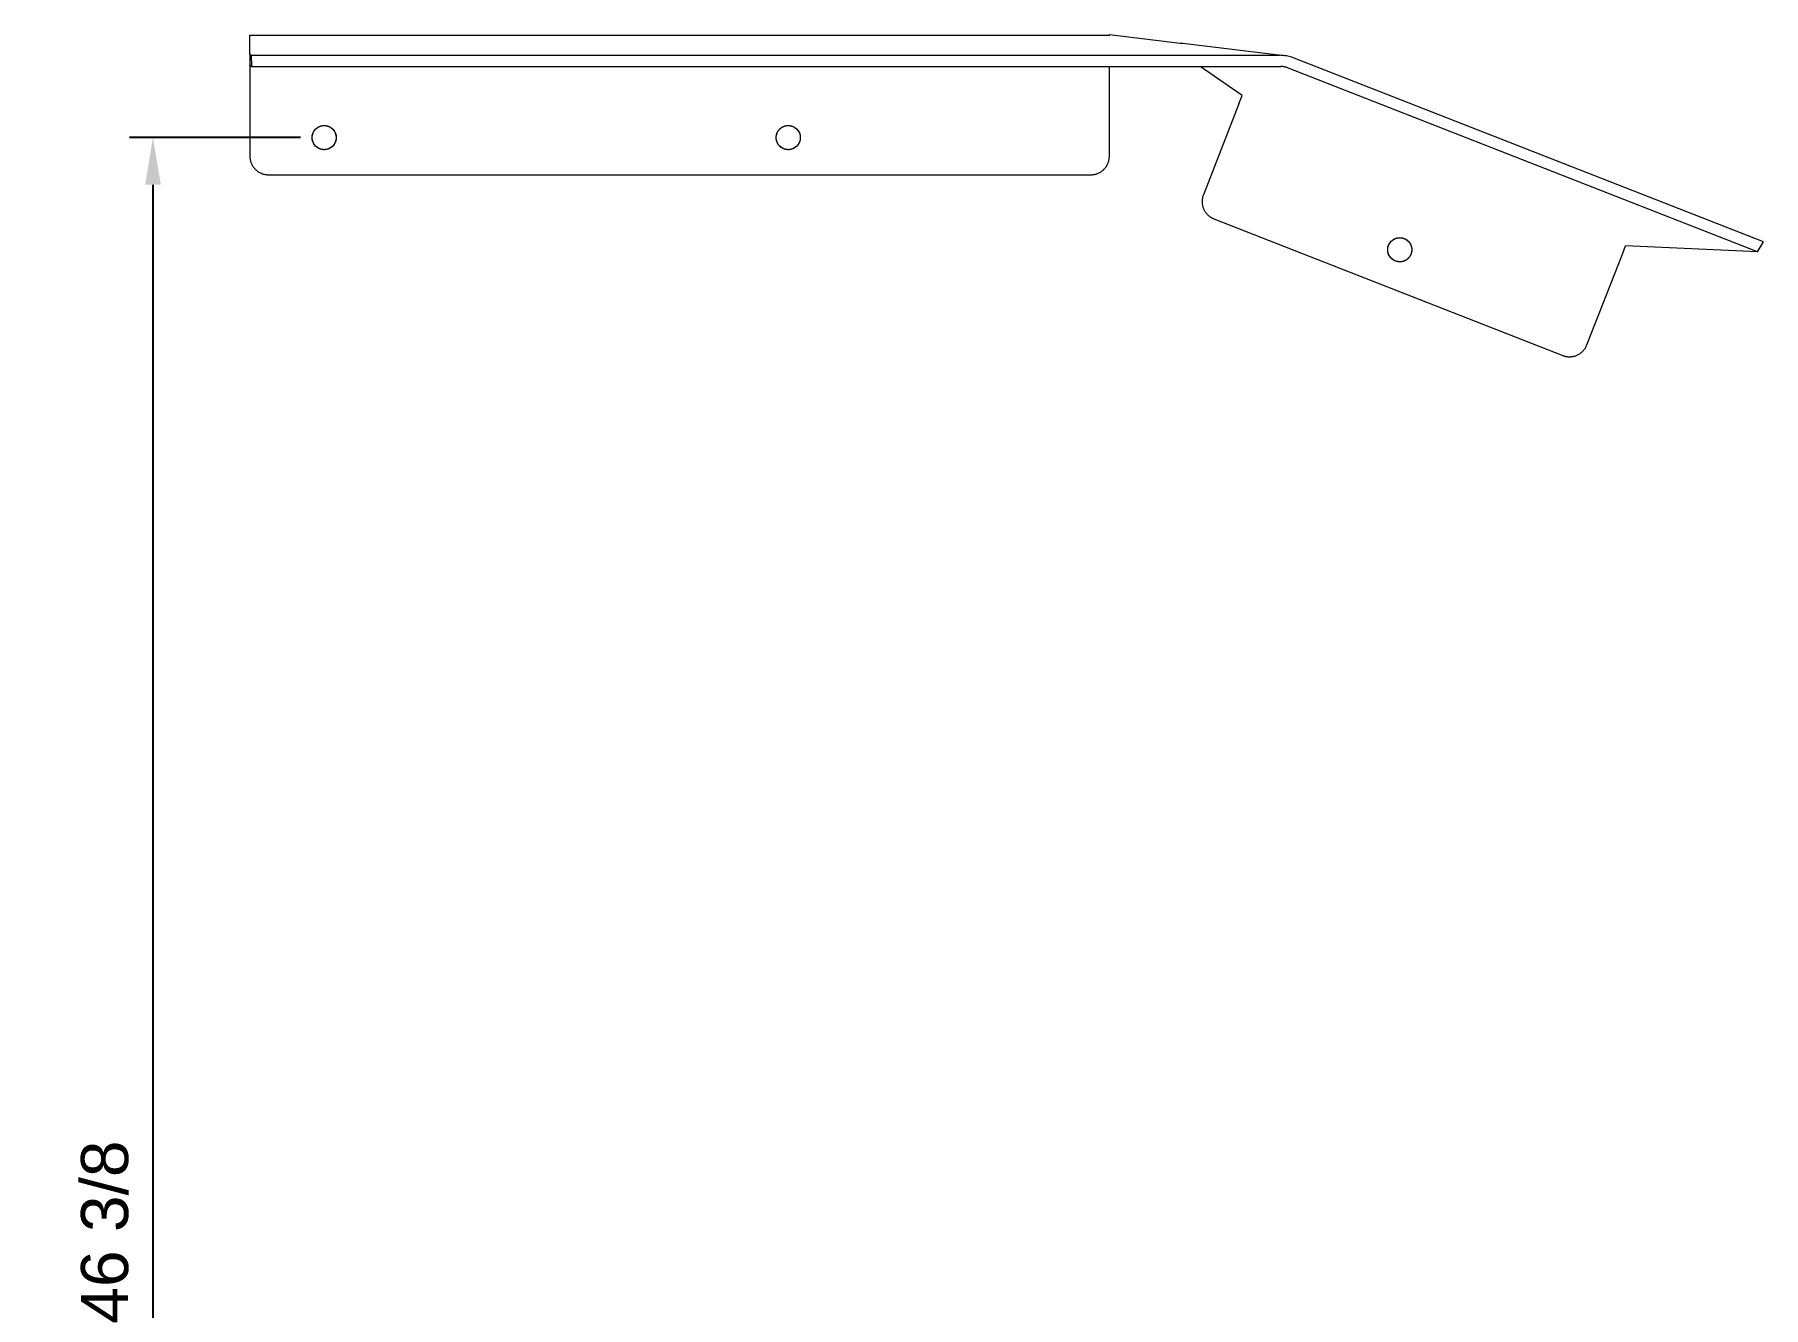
# Model space of a CAD drawing. Header units: inches. Extents: x 3 to 193, y 3 to 134.
# Drawn here: x 62.45 to 99.11, y 37.79 to 64.77 of the extents above; entities that cross this region are included whole.
import ezdxf

# ---------------------------------------------------------------- set-up
doc = ezdxf.new("R2010")
doc.units = ezdxf.units.IN
doc.header["$PDSIZE"] = -1
doc.layers.add('ZANO_R', color=7, linetype='Continuous', lineweight=0)
doc.layers.add('ZANO_W', color=1, linetype='Continuous', lineweight=0)
doc.styles.get("Standard").update_dxf_attribs({"font": 'ARIALUNI.TTF'})
doc.dimstyles.new('amerykanie', dxfattribs={"dimtxt": 50, "dimasz": 50, "dimexe": 0.5, "dimexo": 0.5, "dimgap": 1, "dimtad": 1, "dimdec": 0, "dimzin": 0, "dimlunit": 5, "dimtxsty": 'Standard', "dimcen": 0.09, "dimclrd": 1, "dimclre": 1, "dimclrt": 1, "dimazin": 0, "dimtfac": 1, "dimtdec": 0, "dimtmove": 0, "dimatfit": 3, "dimfxl": 1, "dimtzin": 0, "dimarcsym": 1})

# ---------------------------------------------------------------- blocks, each defined once
blk = doc.blocks.new('*D370')
at = {"layer": 'Defpoints', "color": 0}
for p in [(68.595, 62.587), (64.965, 16.182), (68.595, 16.182)]:
    blk.add_point(p, dxfattribs=at)
at = {"layer": 'ZANO_W', "color": 1, "lineweight": -2}
for p, q in [((68.095, 62.587), (64.465, 62.587)), ((64.965, 61.587), (64.965, 17.182)), ((68.095, 16.182), (64.465, 16.182))]:
    blk.add_line(p, q, dxfattribs=at)
at = {"layer": 'ZANO_W', "color": 1}
for points in [[(65.132, 61.587), (64.799, 61.587), (64.965, 62.587)], [(64.799, 17.182), (65.132, 17.182), (64.965, 16.182)]]:
    blk.add_solid(points, dxfattribs=at)
at = {"layer": 'ZANO_W', "color": 1, "insert": (63.946, 39.385), "char_height": 1, "attachment_point": 5, "rotation": 90}
blk.add_mtext('46 3/8', dxfattribs=at)

msp = doc.modelspace()

# ---------------------------------------------------------------- linework, layer by layer
at = {"layer": 'ZANO_R'}
for p, q in [((67.02038, 64.7588), (85.24356, 64.7588)), ((67.02038, 64.75558), (67.02038, 64.7588)), ((67.02038, 64.36495), (67.02038, 64.75558)), ((85.24356, 64.77155), (86.7453, 64.58853)), ((85.24356, 64.75558), (85.24356, 64.77155)), ((86.7453, 64.58853), (86.75276, 64.58932)), ((86.75276, 64.58932), (86.76024, 64.58985)), ((86.76024, 64.58985), (86.76774, 64.59011)), ((86.76774, 64.59011), (86.77524, 64.59012)), ((86.77524, 64.59012), (86.78273, 64.58987)), ((86.78273, 64.58987), (86.79022, 64.58935)), ((86.79022, 64.58935), (86.79768, 64.58858)), ((86.79768, 64.58858), (88.94965, 64.32632)), ((67.02038, 64.36495), (67.02038, 64.13055)), ((67.02068, 64.36345), (67.02038, 64.36495)), ((67.02104, 64.36196), (67.02068, 64.36345)), ((67.02144, 64.36048), (67.02104, 64.36196)), ((67.0219, 64.35902), (67.02144, 64.36048)), ((67.02241, 64.35757), (67.0219, 64.35902)), ((67.02297, 64.35614), (67.02241, 64.35757)), ((67.02358, 64.35474), (67.02297, 64.35614)), ((67.02423, 64.35335), (67.02358, 64.35474)), ((67.02493, 64.35199), (67.02423, 64.35335)), ((67.02568, 64.35065), (67.02493, 64.35199)), ((67.02648, 64.34934), (67.02568, 64.35065)), ((67.02732, 64.34806), (67.02648, 64.34934)), ((67.0282, 64.34681), (67.02732, 64.34806)), ((67.02913, 64.34559), (67.0282, 64.34681)), ((67.0301, 64.3444), (67.02913, 64.34559)), ((67.03111, 64.34325), (67.0301, 64.3444)), ((67.03215, 64.34213), (67.03111, 64.34325)), ((67.03324, 64.34105), (67.03215, 64.34213)), ((67.03436, 64.34), (67.03324, 64.34105)), ((67.03552, 64.339), (67.03436, 64.34)), ((67.03671, 64.33804), (67.03552, 64.339)), ((67.03794, 64.33712), (67.03671, 64.33804)), ((67.03919, 64.33624), (67.03794, 64.33712)), ((67.04048, 64.3354), (67.03919, 64.33624)), ((67.04179, 64.33461), (67.04048, 64.3354)), ((67.04313, 64.33387), (67.04179, 64.33461)), ((67.0445, 64.33317), (67.04313, 64.33387)), ((67.04588, 64.33252), (67.0445, 64.33317)), ((67.04729, 64.33192), (67.04588, 64.33252)), ((67.04729, 64.33192), (67.05344, 64.09399)), ((67.04729, 64.33192), (88.85093, 64.33192)), ((88.88006, 64.33145), (88.85093, 64.33192)), ((88.90916, 64.32999), (88.88006, 64.33145)), ((88.93819, 64.32756), (88.90916, 64.32999)), ((88.96713, 64.32416), (88.93819, 64.32756)), ((88.99593, 64.31978), (88.96713, 64.32416)), ((89.02457, 64.31444), (88.99593, 64.31978)), ((89.05302, 64.30814), (89.02457, 64.31444)), ((89.08124, 64.30088), (89.05302, 64.30814)), ((89.10919, 64.29268), (89.08124, 64.30088)), ((89.13686, 64.28354), (89.10919, 64.29268)), ((89.1642, 64.27348), (89.13686, 64.28354)), ((99.11111, 60.37747), (89.1642, 64.27348)), ((67.02078, 64.12888), (67.02038, 64.13055)), ((67.02038, 64.1294), (67.02038, 62.19385)), ((67.02124, 64.12722), (67.02078, 64.12888)), ((67.02176, 64.12559), (67.02124, 64.12722)), ((67.02233, 64.12397), (67.02176, 64.12559)), ((67.02296, 64.12237), (67.02233, 64.12397)), ((67.02365, 64.12079), (67.02296, 64.12237)), ((67.02438, 64.11924), (67.02365, 64.12079)), ((67.02518, 64.11772), (67.02438, 64.11924)), ((67.02602, 64.11622), (67.02518, 64.11772)), ((67.02691, 64.11475), (67.02602, 64.11622)), ((67.02785, 64.11332), (67.02691, 64.11475)), ((67.02884, 64.11191), (67.02785, 64.11332)), ((67.02988, 64.11055), (67.02884, 64.11191)), ((67.03097, 64.10921), (67.02988, 64.11055)), ((67.0321, 64.10792), (67.03097, 64.10921)), ((67.03327, 64.10667), (67.0321, 64.10792)), ((67.03449, 64.10545), (67.03327, 64.10667)), ((67.03575, 64.10428), (67.03449, 64.10545)), ((67.03704, 64.10316), (67.03575, 64.10428)), ((67.03838, 64.10207), (67.03704, 64.10316)), ((67.03975, 64.10104), (67.03838, 64.10207)), ((67.04115, 64.10005), (67.03975, 64.10104)), ((67.04259, 64.09911), (67.04115, 64.10005)), ((67.04406, 64.09822), (67.04259, 64.09911)), ((67.04556, 64.09738), (67.04406, 64.09822)), ((67.04709, 64.0966), (67.04556, 64.09738)), ((67.04864, 64.09586), (67.04709, 64.0966)), ((67.05022, 64.09518), (67.04864, 64.09586)), ((67.05182, 64.09456), (67.05022, 64.09518)), ((67.05344, 64.09399), (67.05182, 64.09456)), ((67.05344, 64.09399), (88.87993, 64.09399)), ((85.24356, 62.19385), (85.24356, 64.09399)), ((88.06054, 63.47875), (87.16701, 64.09399)), ((88.89317, 64.09377), (88.87993, 64.09399)), ((88.9064, 64.09311), (88.89317, 64.09377)), ((88.91959, 64.09201), (88.9064, 64.09311)), ((88.93274, 64.09046), (88.91959, 64.09201)), ((88.94584, 64.08847), (88.93274, 64.09046)), ((88.95886, 64.08604), (88.94584, 64.08847)), ((88.97179, 64.08318), (88.95886, 64.08604)), ((88.98461, 64.07988), (88.97179, 64.08318)), ((88.99732, 64.07615), (88.98461, 64.07988)), ((89.00989, 64.072), (88.99732, 64.07615)), ((89.02232, 64.06742), (89.00989, 64.072)), ((98.98206, 60.16639), (89.02232, 64.06742)), ((87.99096, 63.30111), (88.06054, 63.47875)), ((87.99096, 63.30111), (87.23681, 61.37567)), ((68.35556, 62.67817), (68.35883, 62.68637)), ((68.35883, 62.68637), (68.36239, 62.69446)), ((68.36239, 62.69446), (68.36622, 62.70241)), ((68.36622, 62.70241), (68.37032, 62.71023)), ((68.37032, 62.71023), (68.37469, 62.71791)), ((68.37469, 62.71791), (68.37933, 62.72543)), ((68.37933, 62.72543), (68.38422, 62.73278)), ((68.38422, 62.73278), (68.38936, 62.73996)), ((68.38936, 62.73996), (68.39475, 62.74696)), ((68.39475, 62.74696), (68.40037, 62.75377)), ((68.40037, 62.75377), (68.40623, 62.76038)), ((68.40623, 62.76038), (68.41231, 62.76678)), ((68.41231, 62.76678), (68.41861, 62.77298)), ((68.41861, 62.77298), (68.42512, 62.77894)), ((68.42512, 62.77894), (68.43183, 62.78469)), ((68.43183, 62.78469), (68.43873, 62.79019)), ((68.43873, 62.79019), (68.44582, 62.79546)), ((68.44582, 62.79546), (68.45309, 62.80048)), ((68.45309, 62.80048), (68.46053, 62.80524)), ((68.46053, 62.80524), (68.46813, 62.80974)), ((68.46813, 62.80974), (68.47588, 62.81398)), ((68.47588, 62.81398), (68.48377, 62.81795)), ((68.48377, 62.81795), (68.49179, 62.82164)), ((68.49179, 62.82164), (68.49993, 62.82506)), ((68.49993, 62.82506), (68.50819, 62.82819)), ((68.50819, 62.82819), (68.51655, 62.83104)), ((68.51655, 62.83104), (68.52501, 62.83359)), ((68.52501, 62.83359), (68.53354, 62.83585)), ((68.53354, 62.83585), (68.54215, 62.83782)), ((68.54215, 62.83782), (68.55083, 62.83948)), ((68.55083, 62.83948), (68.55955, 62.84085)), ((68.55955, 62.84085), (68.56832, 62.84191)), ((68.56832, 62.84191), (68.57712, 62.84268)), ((68.57712, 62.84268), (68.58594, 62.84313)), ((68.58594, 62.84313), (68.59477, 62.84329)), ((68.59477, 62.84329), (68.6036, 62.84313)), ((68.6036, 62.84313), (68.61242, 62.84268)), ((68.61242, 62.84268), (68.62122, 62.84191)), ((68.62122, 62.84191), (68.62999, 62.84085)), ((68.62999, 62.84085), (68.63871, 62.83948)), ((68.63871, 62.83948), (68.64739, 62.83782)), ((68.64739, 62.83782), (68.656, 62.83585)), ((68.656, 62.83585), (68.66453, 62.83359)), ((68.66453, 62.83359), (68.67299, 62.83104)), ((68.67299, 62.83104), (68.68135, 62.82819)), ((68.68135, 62.82819), (68.68961, 62.82506)), ((68.68961, 62.82506), (68.69775, 62.82164)), ((68.69775, 62.82164), (68.70577, 62.81795)), ((68.70577, 62.81795), (68.71366, 62.81398)), ((68.71366, 62.81398), (68.72141, 62.80974)), ((68.72141, 62.80974), (68.72901, 62.80524)), ((68.72901, 62.80524), (68.73645, 62.80048)), ((68.73645, 62.80048), (68.74372, 62.79546)), ((68.74372, 62.79546), (68.75081, 62.79019)), ((68.75081, 62.79019), (68.75771, 62.78469)), ((68.75771, 62.78469), (68.76442, 62.77894)), ((68.76442, 62.77894), (68.77093, 62.77298)), ((68.77093, 62.77298), (68.77723, 62.76678)), ((68.77723, 62.76678), (68.78331, 62.76038)), ((68.78331, 62.76038), (68.78917, 62.75377)), ((68.78917, 62.75377), (68.79479, 62.74696)), ((68.79479, 62.74696), (68.80018, 62.73996)), ((68.80018, 62.73996), (68.80532, 62.73278)), ((68.80532, 62.73278), (68.81021, 62.72543)), ((68.81021, 62.72543), (68.81485, 62.71791)), ((68.81485, 62.71791), (68.81922, 62.71023)), ((68.81922, 62.71023), (68.82332, 62.70241)), ((68.82332, 62.70241), (68.82716, 62.69446)), ((68.82716, 62.69446), (68.83071, 62.68637)), ((68.83071, 62.68637), (68.83398, 62.67817)), ((78.19552, 62.67817), (78.1988, 62.68637)), ((78.1988, 62.68637), (78.20235, 62.69446)), ((78.20235, 62.69446), (78.20619, 62.70241)), ((78.20619, 62.70241), (78.21029, 62.71023)), ((78.21029, 62.71023), (78.21466, 62.71791)), ((78.21466, 62.71791), (78.2193, 62.72543)), ((78.2193, 62.72543), (78.22419, 62.73278)), ((78.22419, 62.73278), (78.22933, 62.73996)), ((78.22933, 62.73996), (78.23471, 62.74696)), ((78.23471, 62.74696), (78.24034, 62.75377)), ((78.24034, 62.75377), (78.2462, 62.76038)), ((78.2462, 62.76038), (78.25228, 62.76678)), ((78.25228, 62.76678), (78.25858, 62.77298)), ((78.25858, 62.77298), (78.26509, 62.77894)), ((78.26509, 62.77894), (78.2718, 62.78469)), ((78.2718, 62.78469), (78.2787, 62.79019)), ((78.2787, 62.79019), (78.28579, 62.79546)), ((78.28579, 62.79546), (78.29306, 62.80048)), ((78.29306, 62.80048), (78.3005, 62.80524)), ((78.3005, 62.80524), (78.3081, 62.80974)), ((78.3081, 62.80974), (78.31584, 62.81398)), ((78.31584, 62.81398), (78.32373, 62.81795)), ((78.32373, 62.81795), (78.33176, 62.82164)), ((78.33176, 62.82164), (78.3399, 62.82506)), ((78.3399, 62.82506), (78.34816, 62.82819)), ((78.34816, 62.82819), (78.35652, 62.83104)), ((78.35652, 62.83104), (78.36497, 62.83359)), ((78.36497, 62.83359), (78.37351, 62.83585)), ((78.37351, 62.83585), (78.38212, 62.83782)), ((78.38212, 62.83782), (78.3908, 62.83948)), ((78.3908, 62.83948), (78.39952, 62.84085)), ((78.39952, 62.84085), (78.40829, 62.84191)), ((78.40829, 62.84191), (78.41709, 62.84268)), ((78.41709, 62.84268), (78.42591, 62.84313)), ((78.42591, 62.84313), (78.43474, 62.84329)), ((78.43474, 62.84329), (78.44357, 62.84313)), ((78.44357, 62.84313), (78.45239, 62.84268)), ((78.45239, 62.84268), (78.46119, 62.84191)), ((78.46119, 62.84191), (78.46995, 62.84085)), ((78.46995, 62.84085), (78.47868, 62.83948)), ((78.47868, 62.83948), (78.48735, 62.83782)), ((78.48735, 62.83782), (78.49596, 62.83585)), ((78.49596, 62.83585), (78.5045, 62.83359)), ((78.5045, 62.83359), (78.51296, 62.83104)), ((78.51296, 62.83104), (78.52132, 62.82819)), ((78.52132, 62.82819), (78.52958, 62.82506)), ((78.52958, 62.82506), (78.53772, 62.82164)), ((78.53772, 62.82164), (78.54574, 62.81795)), ((78.54574, 62.81795), (78.55363, 62.81398)), ((78.55363, 62.81398), (78.56138, 62.80974)), ((78.56138, 62.80974), (78.56898, 62.80524)), ((78.56898, 62.80524), (78.57642, 62.80048)), ((78.57642, 62.80048), (78.58368, 62.79546)), ((78.58368, 62.79546), (78.59077, 62.79019)), ((78.59077, 62.79019), (78.59768, 62.78469)), ((78.59768, 62.78469), (78.60439, 62.77894)), ((78.60439, 62.77894), (78.6109, 62.77298)), ((78.6109, 62.77298), (78.6172, 62.76678)), ((78.6172, 62.76678), (78.62328, 62.76038)), ((78.62328, 62.76038), (78.62914, 62.75377)), ((78.62914, 62.75377), (78.63476, 62.74696)), ((78.63476, 62.74696), (78.64015, 62.73996)), ((78.64015, 62.73996), (78.64529, 62.73278)), ((78.64529, 62.73278), (78.65018, 62.72543)), ((78.65018, 62.72543), (78.65481, 62.71791)), ((78.65481, 62.71791), (78.65919, 62.71023)), ((78.65919, 62.71023), (78.66329, 62.70241)), ((78.66329, 62.70241), (78.66712, 62.69446)), ((78.66712, 62.69446), (78.67068, 62.68637)), ((78.67068, 62.68637), (78.67395, 62.67817)), ((68.33897, 62.59186), (68.33927, 62.60069)), ((68.33897, 62.58303), (68.33897, 62.59186)), ((68.33927, 62.5742), (68.33897, 62.58303)), ((68.33927, 62.60069), (68.33988, 62.6095)), ((68.33988, 62.56539), (68.33927, 62.5742)), ((68.33988, 62.6095), (68.3408, 62.61828)), ((68.3408, 62.55661), (68.33988, 62.56539)), ((68.3408, 62.61828), (68.34201, 62.62703)), ((68.34201, 62.54786), (68.3408, 62.55661)), ((68.34201, 62.62703), (68.34353, 62.63573)), ((68.34353, 62.53916), (68.34201, 62.54786)), ((68.34353, 62.63573), (68.34535, 62.64438)), ((68.34535, 62.53052), (68.34353, 62.53916)), ((68.34535, 62.64438), (68.34746, 62.65295)), ((68.34746, 62.52194), (68.34535, 62.53052)), ((68.34746, 62.65295), (68.34987, 62.66145)), ((68.34987, 62.51344), (68.34746, 62.52194)), ((68.34987, 62.66145), (68.35257, 62.66986)), ((68.35257, 62.50504), (68.34987, 62.51344)), ((68.35257, 62.66986), (68.35556, 62.67817)), ((68.35556, 62.49672), (68.35257, 62.50504)), ((68.35883, 62.48852), (68.35556, 62.49672)), ((68.36239, 62.48044), (68.35883, 62.48852)), ((68.36622, 62.47248), (68.36239, 62.48044)), ((68.37032, 62.46466), (68.36622, 62.47248)), ((68.37469, 62.45699), (68.37032, 62.46466)), ((68.37933, 62.44947), (68.37469, 62.45699)), ((68.38422, 62.44211), (68.37933, 62.44947)), ((68.38936, 62.43493), (68.38422, 62.44211)), ((68.39475, 62.42793), (68.38936, 62.43493)), ((68.40037, 62.42112), (68.39475, 62.42793)), ((68.40623, 62.41451), (68.40037, 62.42112)), ((68.41231, 62.40811), (68.40623, 62.41451)), ((68.41861, 62.40192), (68.41231, 62.40811)), ((68.42512, 62.39595), (68.41861, 62.40192)), ((68.43183, 62.39021), (68.42512, 62.39595)), ((68.43873, 62.3847), (68.43183, 62.39021)), ((68.44582, 62.37943), (68.43873, 62.3847)), ((68.45309, 62.37442), (68.44582, 62.37943)), ((68.46053, 62.36965), (68.45309, 62.37442)), ((68.46813, 62.36515), (68.46053, 62.36965)), ((68.47588, 62.36091), (68.46813, 62.36515)), ((68.48377, 62.35694), (68.47588, 62.36091)), ((68.49179, 62.35325), (68.48377, 62.35694)), ((68.49993, 62.34983), (68.49179, 62.35325)), ((68.50819, 62.3467), (68.49993, 62.34983)), ((68.51655, 62.34386), (68.50819, 62.3467)), ((68.52501, 62.3413), (68.51655, 62.34386)), ((68.53354, 62.33904), (68.52501, 62.3413)), ((68.54215, 62.33708), (68.53354, 62.33904)), ((68.55083, 62.33541), (68.54215, 62.33708)), ((68.55955, 62.33404), (68.55083, 62.33541)), ((68.56832, 62.33298), (68.55955, 62.33404)), ((68.57712, 62.33222), (68.56832, 62.33298)), ((68.58594, 62.33176), (68.57712, 62.33222)), ((68.59477, 62.33161), (68.58594, 62.33176)), ((68.6036, 62.33176), (68.59477, 62.33161)), ((68.61242, 62.33222), (68.6036, 62.33176)), ((68.62122, 62.33298), (68.61242, 62.33222)), ((68.62999, 62.33404), (68.62122, 62.33298)), ((68.63871, 62.33541), (68.62999, 62.33404)), ((68.64739, 62.33708), (68.63871, 62.33541)), ((68.656, 62.33904), (68.64739, 62.33708)), ((68.66453, 62.3413), (68.656, 62.33904)), ((68.67299, 62.34386), (68.66453, 62.3413)), ((68.68135, 62.3467), (68.67299, 62.34386)), ((68.68961, 62.34983), (68.68135, 62.3467)), ((68.69775, 62.35325), (68.68961, 62.34983)), ((68.70577, 62.35694), (68.69775, 62.35325)), ((68.71366, 62.36091), (68.70577, 62.35694)), ((68.72141, 62.36515), (68.71366, 62.36091)), ((68.72901, 62.36965), (68.72141, 62.36515)), ((68.73645, 62.37442), (68.72901, 62.36965)), ((68.74372, 62.37943), (68.73645, 62.37442)), ((68.75081, 62.3847), (68.74372, 62.37943)), ((68.75771, 62.39021), (68.75081, 62.3847)), ((68.76442, 62.39595), (68.75771, 62.39021)), ((68.77093, 62.40192), (68.76442, 62.39595)), ((68.77723, 62.40811), (68.77093, 62.40192)), ((68.78331, 62.41451), (68.77723, 62.40811)), ((68.78917, 62.42112), (68.78331, 62.41451)), ((68.79479, 62.42793), (68.78917, 62.42112)), ((68.80018, 62.43493), (68.79479, 62.42793)), ((68.80532, 62.44211), (68.80018, 62.43493)), ((68.81021, 62.44947), (68.80532, 62.44211)), ((68.81485, 62.45699), (68.81021, 62.44947)), ((68.81922, 62.46466), (68.81485, 62.45699)), ((68.82332, 62.47248), (68.81922, 62.46466)), ((68.82716, 62.48044), (68.82332, 62.47248)), ((68.83071, 62.48852), (68.82716, 62.48044)), ((68.83398, 62.49672), (68.83071, 62.48852)), ((68.83398, 62.67817), (68.83697, 62.66986)), ((68.83697, 62.50504), (68.83398, 62.49672)), ((68.83697, 62.66986), (68.83967, 62.66145)), ((68.83967, 62.51344), (68.83697, 62.50504)), ((68.83967, 62.66145), (68.84208, 62.65295)), ((68.84208, 62.52194), (68.83967, 62.51344)), ((68.84208, 62.65295), (68.84419, 62.64438)), ((68.84419, 62.53052), (68.84208, 62.52194)), ((68.84419, 62.64438), (68.84601, 62.63573)), ((68.84601, 62.53916), (68.84419, 62.53052)), ((68.84601, 62.63573), (68.84753, 62.62703)), ((68.84753, 62.54786), (68.84601, 62.53916)), ((68.84753, 62.62703), (68.84874, 62.61828)), ((68.84874, 62.55661), (68.84753, 62.54786)), ((68.84874, 62.61828), (68.84966, 62.6095)), ((68.84966, 62.56539), (68.84874, 62.55661)), ((68.84966, 62.6095), (68.85027, 62.60069)), ((68.85027, 62.5742), (68.84966, 62.56539)), ((68.85027, 62.60069), (68.85057, 62.59186)), ((68.85057, 62.58303), (68.85027, 62.5742)), ((68.85057, 62.59186), (68.85057, 62.58303)), ((78.17894, 62.59186), (78.17924, 62.60069)), ((78.17894, 62.58303), (78.17894, 62.59186)), ((78.17924, 62.5742), (78.17894, 62.58303)), ((78.17924, 62.60069), (78.17985, 62.6095)), ((78.17985, 62.56539), (78.17924, 62.5742)), ((78.17985, 62.6095), (78.18076, 62.61828)), ((78.18076, 62.55661), (78.17985, 62.56539)), ((78.18076, 62.61828), (78.18198, 62.62703)), ((78.18198, 62.54786), (78.18076, 62.55661)), ((78.18198, 62.62703), (78.1835, 62.63573)), ((78.1835, 62.53916), (78.18198, 62.54786)), ((78.1835, 62.63573), (78.18531, 62.64438)), ((78.18531, 62.53052), (78.1835, 62.53916)), ((78.18531, 62.64438), (78.18743, 62.65295)), ((78.18743, 62.52194), (78.18531, 62.53052)), ((78.18743, 62.65295), (78.18983, 62.66145)), ((78.18983, 62.51344), (78.18743, 62.52194)), ((78.18983, 62.66145), (78.19254, 62.66986)), ((78.19254, 62.50504), (78.18983, 62.51344)), ((78.19254, 62.66986), (78.19552, 62.67817)), ((78.19552, 62.49672), (78.19254, 62.50504)), ((78.1988, 62.48852), (78.19552, 62.49672)), ((78.20235, 62.48044), (78.1988, 62.48852)), ((78.20619, 62.47248), (78.20235, 62.48044)), ((78.21029, 62.46466), (78.20619, 62.47248)), ((78.21466, 62.45699), (78.21029, 62.46466)), ((78.2193, 62.44947), (78.21466, 62.45699)), ((78.22419, 62.44211), (78.2193, 62.44947)), ((78.22933, 62.43493), (78.22419, 62.44211)), ((78.23471, 62.42793), (78.22933, 62.43493)), ((78.24034, 62.42112), (78.23471, 62.42793)), ((78.2462, 62.41451), (78.24034, 62.42112)), ((78.25228, 62.40811), (78.2462, 62.41451)), ((78.25858, 62.40192), (78.25228, 62.40811)), ((78.26509, 62.39595), (78.25858, 62.40192)), ((78.2718, 62.39021), (78.26509, 62.39595)), ((78.2787, 62.3847), (78.2718, 62.39021)), ((78.28579, 62.37943), (78.2787, 62.3847)), ((78.29306, 62.37442), (78.28579, 62.37943)), ((78.3005, 62.36965), (78.29306, 62.37442)), ((78.3081, 62.36515), (78.3005, 62.36965)), ((78.31584, 62.36091), (78.3081, 62.36515)), ((78.32373, 62.35694), (78.31584, 62.36091)), ((78.33176, 62.35325), (78.32373, 62.35694)), ((78.3399, 62.34983), (78.33176, 62.35325)), ((78.34816, 62.3467), (78.3399, 62.34983)), ((78.35652, 62.34386), (78.34816, 62.3467)), ((78.36497, 62.3413), (78.35652, 62.34386)), ((78.37351, 62.33904), (78.36497, 62.3413)), ((78.38212, 62.33708), (78.37351, 62.33904)), ((78.3908, 62.33541), (78.38212, 62.33708)), ((78.39952, 62.33404), (78.3908, 62.33541)), ((78.40829, 62.33298), (78.39952, 62.33404)), ((78.41709, 62.33222), (78.40829, 62.33298)), ((78.42591, 62.33176), (78.41709, 62.33222)), ((78.43474, 62.33161), (78.42591, 62.33176)), ((78.44357, 62.33176), (78.43474, 62.33161)), ((78.45239, 62.33222), (78.44357, 62.33176)), ((78.46119, 62.33298), (78.45239, 62.33222)), ((78.46995, 62.33404), (78.46119, 62.33298)), ((78.47868, 62.33541), (78.46995, 62.33404)), ((78.48735, 62.33708), (78.47868, 62.33541)), ((78.49596, 62.33904), (78.48735, 62.33708)), ((78.5045, 62.3413), (78.49596, 62.33904)), ((78.51296, 62.34386), (78.5045, 62.3413)), ((78.52132, 62.3467), (78.51296, 62.34386)), ((78.52958, 62.34983), (78.52132, 62.3467)), ((78.53772, 62.35325), (78.52958, 62.34983)), ((78.54574, 62.35694), (78.53772, 62.35325)), ((78.55363, 62.36091), (78.54574, 62.35694)), ((78.56138, 62.36515), (78.55363, 62.36091)), ((78.56898, 62.36965), (78.56138, 62.36515)), ((78.57642, 62.37442), (78.56898, 62.36965)), ((78.58368, 62.37943), (78.57642, 62.37442)), ((78.59077, 62.3847), (78.58368, 62.37943)), ((78.59768, 62.39021), (78.59077, 62.3847)), ((78.60439, 62.39595), (78.59768, 62.39021)), ((78.6109, 62.40192), (78.60439, 62.39595)), ((78.6172, 62.40811), (78.6109, 62.40192)), ((78.62328, 62.41451), (78.6172, 62.40811)), ((78.62914, 62.42112), (78.62328, 62.41451)), ((78.63476, 62.42793), (78.62914, 62.42112)), ((78.64015, 62.43493), (78.63476, 62.42793)), ((78.64529, 62.44211), (78.64015, 62.43493)), ((78.65018, 62.44947), (78.64529, 62.44211)), ((78.65481, 62.45699), (78.65018, 62.44947)), ((78.65919, 62.46466), (78.65481, 62.45699)), ((78.66329, 62.47248), (78.65919, 62.46466)), ((78.66712, 62.48044), (78.66329, 62.47248)), ((78.67068, 62.48852), (78.66712, 62.48044)), ((78.67395, 62.49672), (78.67068, 62.48852)), ((78.67395, 62.67817), (78.67694, 62.66986)), ((78.67694, 62.50504), (78.67395, 62.49672)), ((78.67694, 62.66986), (78.67964, 62.66145)), ((78.67964, 62.51344), (78.67694, 62.50504)), ((78.67964, 62.66145), (78.68205, 62.65295)), ((78.68205, 62.52194), (78.67964, 62.51344)), ((78.68205, 62.65295), (78.68416, 62.64438)), ((78.68416, 62.53052), (78.68205, 62.52194)), ((78.68416, 62.64438), (78.68598, 62.63573)), ((78.68598, 62.53916), (78.68416, 62.53052)), ((78.68598, 62.63573), (78.6875, 62.62703)), ((78.6875, 62.54786), (78.68598, 62.53916)), ((78.6875, 62.62703), (78.68871, 62.61828)), ((78.68871, 62.55661), (78.6875, 62.54786)), ((78.68871, 62.61828), (78.68962, 62.6095)), ((78.68962, 62.56539), (78.68871, 62.55661)), ((78.68962, 62.6095), (78.69023, 62.60069)), ((78.69023, 62.5742), (78.68962, 62.56539)), ((78.69023, 62.60069), (78.69054, 62.59186)), ((78.69054, 62.58303), (78.69023, 62.5742)), ((78.69054, 62.59186), (78.69054, 62.58303)), ((67.02038, 62.19385), (67.0206, 62.18041)), ((67.0206, 62.18041), (67.02129, 62.16699)), ((67.02129, 62.16699), (67.02244, 62.1536)), ((67.02244, 62.1536), (67.02404, 62.14025)), ((67.02404, 62.14025), (67.0261, 62.12697)), ((67.0261, 62.12697), (67.02861, 62.11377)), ((67.02861, 62.11377), (67.03157, 62.10066)), ((67.03157, 62.10066), (67.03497, 62.08766)), ((67.03497, 62.08766), (67.03882, 62.07478)), ((67.03882, 62.07478), (67.0431, 62.06204)), ((67.0431, 62.06204), (67.04782, 62.04945)), ((67.04782, 62.04945), (67.05296, 62.03704)), ((67.05296, 62.03704), (67.05853, 62.0248)), ((67.05853, 62.0248), (67.0645, 62.01277)), ((67.0645, 62.01277), (67.07089, 62.00094)), ((67.07089, 62.00094), (67.07768, 61.98934)), ((67.07768, 61.98934), (67.08485, 61.97798)), ((67.08485, 61.97798), (67.09242, 61.96687)), ((67.09242, 61.96687), (67.10035, 61.95602)), ((67.10035, 61.95602), (67.10866, 61.94545)), ((85.15528, 61.94545), (85.16358, 61.95602)), ((85.16358, 61.95602), (85.17152, 61.96687)), ((85.17152, 61.96687), (85.17908, 61.97798)), ((85.17908, 61.97798), (85.18626, 61.98934)), ((85.18626, 61.98934), (85.19304, 62.00094)), ((85.19304, 62.00094), (85.19943, 62.01277)), ((85.19943, 62.01277), (85.20541, 62.0248)), ((85.20541, 62.0248), (85.21097, 62.03704)), ((85.21097, 62.03704), (85.21611, 62.04945)), ((85.21611, 62.04945), (85.22083, 62.06204)), ((85.22083, 62.06204), (85.22511, 62.07478)), ((85.22511, 62.07478), (85.22896, 62.08766)), ((85.22896, 62.08766), (85.23237, 62.10066)), ((85.23237, 62.10066), (85.23532, 62.11377)), ((85.23532, 62.11377), (85.23783, 62.12697)), ((85.23783, 62.12697), (85.23989, 62.14025)), ((85.23989, 62.14025), (85.24149, 62.1536)), ((85.24149, 62.1536), (85.24264, 62.16699)), ((85.24264, 62.16699), (85.24333, 62.18041)), ((85.24333, 62.18041), (85.24356, 62.19385)), ((67.10866, 61.94545), (67.11731, 61.93517)), ((67.11731, 61.93517), (67.12632, 61.9252)), ((67.12632, 61.9252), (67.13566, 61.91553)), ((67.13566, 61.91553), (67.14532, 61.90619)), ((67.14532, 61.90619), (67.1553, 61.89719)), ((67.1553, 61.89719), (67.16558, 61.88853)), ((67.16558, 61.88853), (67.17615, 61.88023)), ((67.17615, 61.88023), (67.18699, 61.87229)), ((67.18699, 61.87229), (67.1981, 61.86473)), ((67.1981, 61.86473), (67.20947, 61.85755)), ((67.20947, 61.85755), (67.22107, 61.85076)), ((67.22107, 61.85076), (67.23289, 61.84438)), ((67.23289, 61.84438), (67.24493, 61.8384)), ((67.24493, 61.8384), (67.25716, 61.83283)), ((67.25716, 61.83283), (67.26958, 61.82769)), ((67.26958, 61.82769), (67.28217, 61.82298)), ((67.28217, 61.82298), (67.2949, 61.81869)), ((67.2949, 61.81869), (67.30778, 61.81484)), ((67.30778, 61.81484), (67.32078, 61.81144)), ((67.32078, 61.81144), (67.33389, 61.80848)), ((67.33389, 61.80848), (67.3471, 61.80597)), ((67.3471, 61.80597), (67.36038, 61.80392)), ((67.36038, 61.80392), (67.37372, 61.80231)), ((67.37372, 61.80231), (67.38711, 61.80117)), ((67.38711, 61.80117), (67.40054, 61.80048)), ((67.40054, 61.80048), (67.41397, 61.80025)), ((67.41397, 61.80025), (84.84996, 61.80025)), ((84.84996, 61.80025), (84.8634, 61.80048)), ((84.8634, 61.80048), (84.87682, 61.80117)), ((84.87682, 61.80117), (84.89021, 61.80231)), ((84.89021, 61.80231), (84.90355, 61.80392)), ((84.90355, 61.80392), (84.91683, 61.80597)), ((84.91683, 61.80597), (84.93004, 61.80848)), ((84.93004, 61.80848), (84.94315, 61.81144)), ((84.94315, 61.81144), (84.95615, 61.81484)), ((84.95615, 61.81484), (84.96903, 61.81869)), ((84.96903, 61.81869), (84.98177, 61.82298)), ((84.98177, 61.82298), (84.99435, 61.82769)), ((84.99435, 61.82769), (85.00677, 61.83283)), ((85.00677, 61.83283), (85.019, 61.8384)), ((85.019, 61.8384), (85.03104, 61.84438)), ((85.03104, 61.84438), (85.04286, 61.85076)), ((85.04286, 61.85076), (85.05447, 61.85755)), ((85.05447, 61.85755), (85.06583, 61.86473)), ((85.06583, 61.86473), (85.07694, 61.87229)), ((85.07694, 61.87229), (85.08778, 61.88023)), ((85.08778, 61.88023), (85.09835, 61.88853)), ((85.09835, 61.88853), (85.10863, 61.89719)), ((85.10863, 61.89719), (85.11861, 61.90619)), ((85.11861, 61.90619), (85.12827, 61.91553)), ((85.12827, 61.91553), (85.13761, 61.9252)), ((85.13761, 61.9252), (85.14662, 61.93517)), ((85.14662, 61.93517), (85.15528, 61.94545)), ((87.20989, 61.24466), (87.2097, 61.23122)), ((87.2097, 61.23122), (87.20996, 61.21778)), ((87.21055, 61.25808), (87.20989, 61.24466)), ((87.20996, 61.21778), (87.21068, 61.20436)), ((87.21167, 61.27147), (87.21055, 61.25808)), ((87.21324, 61.28482), (87.21167, 61.27147)), ((87.21527, 61.29811), (87.21324, 61.28482)), ((87.21774, 61.31132), (87.21527, 61.29811)), ((87.22067, 61.32443), (87.21774, 61.31132)), ((87.22405, 61.33744), (87.22067, 61.32443)), ((87.22786, 61.35033), (87.22405, 61.33744)), ((87.23212, 61.36308), (87.22786, 61.35033)), ((87.23681, 61.37567), (87.23212, 61.36308)), ((87.21068, 61.20436), (87.21185, 61.19097)), ((87.21185, 61.19097), (87.21349, 61.17763)), ((87.21349, 61.17763), (87.21557, 61.16436)), ((87.21557, 61.16436), (87.21811, 61.15116)), ((87.21811, 61.15116), (87.2211, 61.13805)), ((87.2211, 61.13805), (87.22454, 61.12506)), ((87.22454, 61.12506), (87.22841, 61.11219)), ((87.22841, 61.11219), (87.23273, 61.09946)), ((87.23273, 61.09946), (87.23747, 61.08689)), ((87.23747, 61.08689), (87.24264, 61.07448)), ((87.24264, 61.07448), (87.24824, 61.06226)), ((87.24824, 61.06226), (87.25424, 61.05024)), ((87.25424, 61.05024), (87.26066, 61.03843)), ((87.26066, 61.03843), (87.26747, 61.02684)), ((87.26747, 61.02684), (87.27467, 61.0155)), ((87.27467, 61.0155), (87.28226, 61.0044)), ((87.28226, 61.0044), (87.29022, 60.99358)), ((87.29022, 60.99358), (87.29855, 60.98303)), ((87.29855, 60.98303), (87.30723, 60.97277)), ((87.30723, 60.97277), (87.31626, 60.96281)), ((87.31626, 60.96281), (87.32562, 60.95317)), ((87.32562, 60.95317), (87.33531, 60.94385)), ((87.33531, 60.94385), (87.34531, 60.93487)), ((87.34531, 60.93487), (87.35561, 60.92624)), ((87.35561, 60.92624), (87.36619, 60.91796)), ((87.36619, 60.91796), (87.37706, 60.91005)), ((87.37706, 60.91005), (87.38819, 60.90251)), ((87.38819, 60.90251), (87.39956, 60.89536)), ((87.39956, 60.89536), (87.41118, 60.8886)), ((87.41118, 60.8886), (87.42302, 60.88224)), ((87.42302, 60.88224), (87.43507, 60.87629)), ((87.43507, 60.87629), (87.44732, 60.87075)), ((87.44732, 60.87075), (87.45975, 60.86564)), ((87.45975, 60.86564), (94.85595, 57.96869)), ((91.14467, 60.21425), (91.14498, 60.22307)), ((91.14467, 60.20541), (91.14467, 60.21425)), ((91.14498, 60.19659), (91.14467, 60.20541)), ((91.14498, 60.22307), (91.14559, 60.23188)), ((91.14559, 60.18778), (91.14498, 60.19659)), ((91.14559, 60.23188), (91.1465, 60.24067)), ((91.1465, 60.17899), (91.14559, 60.18778)), ((91.1465, 60.24067), (91.14772, 60.24942)), ((91.14772, 60.17025), (91.1465, 60.17899)), ((91.14772, 60.24942), (91.14923, 60.25812)), ((91.14923, 60.16154), (91.14772, 60.17025)), ((91.14923, 60.25812), (91.15105, 60.26676)), ((91.15105, 60.1529), (91.14923, 60.16154)), ((91.15105, 60.26676), (91.15316, 60.27534)), ((91.15316, 60.14433), (91.15105, 60.1529)), ((91.15316, 60.27534), (91.15557, 60.28383)), ((91.15557, 60.13583), (91.15316, 60.14433)), ((91.15557, 60.28383), (91.15827, 60.29224)), ((91.15827, 60.12742), (91.15557, 60.13583)), ((91.15827, 60.29224), (91.16126, 60.30055)), ((91.16126, 60.11911), (91.15827, 60.12742)), ((91.16126, 60.30055), (91.16454, 60.30876)), ((91.16454, 60.11091), (91.16126, 60.11911)), ((91.16454, 60.30876), (91.16809, 60.31684)), ((91.16809, 60.31684), (91.17192, 60.3248)), ((91.17192, 60.3248), (91.17603, 60.33262)), ((91.17603, 60.33262), (91.1804, 60.34029)), ((91.1804, 60.34029), (91.18503, 60.34781)), ((91.18503, 60.34781), (91.18992, 60.35516)), ((91.18992, 60.35516), (91.19507, 60.36234)), ((91.19507, 60.36234), (91.20045, 60.36934)), ((91.20045, 60.36934), (91.20608, 60.37615)), ((91.20608, 60.37615), (91.21193, 60.38276)), ((91.21193, 60.38276), (91.21802, 60.38917)), ((91.21802, 60.38917), (91.22431, 60.39536)), ((91.22431, 60.39536), (91.23082, 60.40133)), ((91.23082, 60.40133), (91.23753, 60.40707)), ((91.23753, 60.40707), (91.24444, 60.41258)), ((91.24444, 60.41258), (91.25153, 60.41784)), ((91.25153, 60.41784), (91.2588, 60.42286)), ((91.2588, 60.42286), (91.26624, 60.42762)), ((91.26624, 60.42762), (91.27383, 60.43213)), ((91.27383, 60.43213), (91.28158, 60.43637)), ((91.28158, 60.43637), (91.28947, 60.44033)), ((91.28947, 60.44033), (91.29749, 60.44403)), ((91.29749, 60.44403), (91.30564, 60.44744)), ((91.30564, 60.44744), (91.3139, 60.45057)), ((91.3139, 60.45057), (91.32226, 60.45342)), ((91.32226, 60.45342), (91.33071, 60.45597)), ((91.33071, 60.45597), (91.33925, 60.45824)), ((91.33925, 60.45824), (91.34786, 60.4602)), ((91.34786, 60.4602), (91.35653, 60.46187)), ((91.35653, 60.46187), (91.36526, 60.46323)), ((91.36526, 60.46323), (91.37403, 60.4643)), ((91.37403, 60.4643), (91.38282, 60.46506)), ((91.38282, 60.46506), (91.39164, 60.46552)), ((91.39164, 60.46552), (91.40048, 60.46567)), ((91.40048, 60.46567), (91.40931, 60.46552)), ((91.40931, 60.46552), (91.41813, 60.46506)), ((91.41813, 60.46506), (91.42692, 60.4643)), ((91.42692, 60.4643), (91.43569, 60.46323)), ((91.43569, 60.46323), (91.44442, 60.46187)), ((91.44442, 60.46187), (91.45309, 60.4602)), ((91.45309, 60.4602), (91.4617, 60.45824)), ((91.4617, 60.45824), (91.47024, 60.45597)), ((91.47024, 60.45597), (91.47869, 60.45342)), ((91.47869, 60.45342), (91.48705, 60.45057)), ((91.48705, 60.45057), (91.49531, 60.44744)), ((91.49531, 60.44744), (91.50346, 60.44403)), ((91.50346, 60.44403), (91.51148, 60.44033)), ((91.51148, 60.44033), (91.51937, 60.43637)), ((91.51937, 60.43637), (91.52712, 60.43213)), ((91.52712, 60.43213), (91.53472, 60.42762)), ((91.53472, 60.42762), (91.54215, 60.42286)), ((91.54215, 60.42286), (91.54942, 60.41784)), ((91.54942, 60.41784), (91.55651, 60.41258)), ((91.55651, 60.41258), (91.56342, 60.40707)), ((91.56342, 60.40707), (91.57013, 60.40133)), ((91.57013, 60.40133), (91.57664, 60.39536)), ((91.57664, 60.39536), (91.58294, 60.38917)), ((91.58294, 60.38917), (91.58902, 60.38276)), ((91.58902, 60.38276), (91.59487, 60.37615)), ((91.59487, 60.37615), (91.6005, 60.36934)), ((91.6005, 60.36934), (91.60588, 60.36234)), ((91.60588, 60.36234), (91.61103, 60.35516)), ((91.61103, 60.35516), (91.61592, 60.34781)), ((91.61592, 60.34781), (91.62055, 60.34029)), ((91.62055, 60.34029), (91.62492, 60.33262)), ((91.62492, 60.33262), (91.62903, 60.3248)), ((91.62903, 60.3248), (91.63286, 60.31684)), ((91.63286, 60.31684), (91.63642, 60.30876)), ((91.63642, 60.30876), (91.63969, 60.30055)), ((91.63969, 60.11911), (91.63642, 60.11091)), ((91.63969, 60.30055), (91.64268, 60.29224)), ((91.64268, 60.12742), (91.63969, 60.11911)), ((91.64268, 60.29224), (91.64538, 60.28383)), ((91.64538, 60.13583), (91.64268, 60.12742)), ((91.64538, 60.28383), (91.64779, 60.27534)), ((91.64779, 60.14433), (91.64538, 60.13583)), ((91.64779, 60.27534), (91.6499, 60.26676)), ((91.6499, 60.1529), (91.64779, 60.14433)), ((91.6499, 60.26676), (91.65172, 60.25812)), ((91.65172, 60.16154), (91.6499, 60.1529)), ((91.65172, 60.25812), (91.65323, 60.24942)), ((91.65323, 60.17025), (91.65172, 60.16154)), ((91.65323, 60.24942), (91.65445, 60.24067)), ((91.65445, 60.17899), (91.65323, 60.17025)), ((91.65445, 60.24067), (91.65536, 60.23188)), ((91.65536, 60.18778), (91.65445, 60.17899)), ((91.65536, 60.23188), (91.65597, 60.22307)), ((91.65597, 60.19659), (91.65536, 60.18778)), ((91.65597, 60.22307), (91.65628, 60.21425)), ((91.65628, 60.20541), (91.65597, 60.19659)), ((91.65628, 60.21425), (91.65628, 60.20541)), ((95.36599, 58.19163), (96.12014, 60.11707)), ((96.12014, 60.11707), (96.18972, 60.29471)), ((98.98206, 60.16639), (96.18972, 60.29471)), ((98.98206, 60.16639), (99.11111, 60.37747)), ((91.16809, 60.10282), (91.16454, 60.11091)), ((91.17192, 60.09486), (91.16809, 60.10282)), ((91.17603, 60.08704), (91.17192, 60.09486)), ((91.1804, 60.07937), (91.17603, 60.08704)), ((91.18503, 60.07185), (91.1804, 60.07937)), ((91.18992, 60.0645), (91.18503, 60.07185)), ((91.19507, 60.05732), (91.18992, 60.0645)), ((91.20045, 60.05032), (91.19507, 60.05732)), ((91.20608, 60.04351), (91.20045, 60.05032)), ((91.21193, 60.0369), (91.20608, 60.04351)), ((91.21802, 60.03049), (91.21193, 60.0369)), ((91.22431, 60.0243), (91.21802, 60.03049)), ((91.23082, 60.01833), (91.22431, 60.0243)), ((91.23753, 60.01259), (91.23082, 60.01833)), ((91.24444, 60.00708), (91.23753, 60.01259)), ((91.25153, 60.00182), (91.24444, 60.00708)), ((91.2588, 59.9968), (91.25153, 60.00182)), ((91.26624, 59.99204), (91.2588, 59.9968)), ((91.27383, 59.98754), (91.26624, 59.99204)), ((91.28158, 59.9833), (91.27383, 59.98754)), ((91.28947, 59.97933), (91.28158, 59.9833)), ((91.29749, 59.97563), (91.28947, 59.97933)), ((91.30564, 59.97222), (91.29749, 59.97563)), ((91.3139, 59.96909), (91.30564, 59.97222)), ((91.32226, 59.96624), (91.3139, 59.96909)), ((91.33071, 59.96369), (91.32226, 59.96624)), ((91.33925, 59.96143), (91.33071, 59.96369)), ((91.34786, 59.95946), (91.33925, 59.96143)), ((91.35653, 59.95779), (91.34786, 59.95946)), ((91.36526, 59.95643), (91.35653, 59.95779)), ((91.37403, 59.95536), (91.36526, 59.95643)), ((91.38282, 59.9546), (91.37403, 59.95536)), ((91.39164, 59.95414), (91.38282, 59.9546)), ((91.40048, 59.95399), (91.39164, 59.95414)), ((91.40931, 59.95414), (91.40048, 59.95399)), ((91.41813, 59.9546), (91.40931, 59.95414)), ((91.42692, 59.95536), (91.41813, 59.9546)), ((91.43569, 59.95643), (91.42692, 59.95536)), ((91.44442, 59.95779), (91.43569, 59.95643)), ((91.45309, 59.95946), (91.44442, 59.95779)), ((91.4617, 59.96143), (91.45309, 59.95946)), ((91.47024, 59.96369), (91.4617, 59.96143)), ((91.47869, 59.96624), (91.47024, 59.96369)), ((91.48705, 59.96909), (91.47869, 59.96624)), ((91.49531, 59.97222), (91.48705, 59.96909)), ((91.50346, 59.97563), (91.49531, 59.97222)), ((91.51148, 59.97933), (91.50346, 59.97563)), ((91.51937, 59.9833), (91.51148, 59.97933)), ((91.52712, 59.98754), (91.51937, 59.9833)), ((91.53472, 59.99204), (91.52712, 59.98754)), ((91.54215, 59.9968), (91.53472, 59.99204)), ((91.54942, 60.00182), (91.54215, 59.9968)), ((91.55651, 60.00708), (91.54942, 60.00182)), ((91.56342, 60.01259), (91.55651, 60.00708)), ((91.57013, 60.01833), (91.56342, 60.01259)), ((91.57664, 60.0243), (91.57013, 60.01833)), ((91.58294, 60.03049), (91.57664, 60.0243)), ((91.58902, 60.0369), (91.58294, 60.03049)), ((91.59487, 60.04351), (91.58902, 60.0369)), ((91.6005, 60.05032), (91.59487, 60.04351)), ((91.60588, 60.05732), (91.6005, 60.05032)), ((91.61103, 60.0645), (91.60588, 60.05732)), ((91.61592, 60.07185), (91.61103, 60.0645)), ((91.62055, 60.07937), (91.61592, 60.07185)), ((91.62492, 60.08704), (91.62055, 60.07937)), ((91.62903, 60.09486), (91.62492, 60.08704)), ((91.63286, 60.10282), (91.62903, 60.09486)), ((91.63642, 60.11091), (91.63286, 60.10282)), ((94.85595, 57.96869), (94.86855, 57.964)), ((94.86855, 57.964), (94.88129, 57.95975)), ((94.88129, 57.95975), (94.89418, 57.95593)), ((94.89418, 57.95593), (94.90719, 57.95256)), ((94.90719, 57.95256), (94.92031, 57.94963)), ((94.92031, 57.94963), (94.93352, 57.94715)), ((94.93352, 57.94715), (94.9468, 57.94512)), ((94.9468, 57.94512), (94.96015, 57.94355)), ((94.96015, 57.94355), (94.97354, 57.94244)), ((94.97354, 57.94244), (94.98697, 57.94178)), ((94.98697, 57.94178), (95.00041, 57.94158)), ((95.00041, 57.94158), (95.01384, 57.94184)), ((95.01384, 57.94184), (95.02726, 57.94256)), ((95.02726, 57.94256), (95.04065, 57.94374)), ((95.04065, 57.94374), (95.05399, 57.94537)), ((95.05399, 57.94537), (95.06727, 57.94746)), ((95.06727, 57.94746), (95.08047, 57.95)), ((95.08047, 57.95), (95.09357, 57.95299)), ((95.09357, 57.95299), (95.10656, 57.95642)), ((95.10656, 57.95642), (95.11943, 57.9603)), ((95.11943, 57.9603), (95.13216, 57.96461)), ((95.13216, 57.96461), (95.14474, 57.96936)), ((95.14474, 57.96936), (95.15714, 57.97453)), ((95.15714, 57.97453), (95.16936, 57.98012)), ((95.16936, 57.98012), (95.18139, 57.98613)), ((95.18139, 57.98613), (95.1932, 57.99254)), ((95.1932, 57.99254), (95.20478, 57.99935)), ((95.20478, 57.99935), (95.21613, 58.00656)), ((95.21613, 58.00656), (95.22722, 58.01415)), ((95.22722, 58.01415), (95.23805, 58.02211)), ((95.23805, 58.02211), (95.2486, 58.03044)), ((95.2486, 58.03044), (95.25886, 58.03912)), ((95.25886, 58.03912), (95.26881, 58.04814)), ((95.26881, 58.04814), (95.27846, 58.05751)), ((95.27846, 58.05751), (95.28777, 58.06719)), ((95.28777, 58.06719), (95.29675, 58.07719)), ((95.29675, 58.07719), (95.30539, 58.08749)), ((95.30539, 58.08749), (95.31367, 58.09808)), ((95.31367, 58.09808), (95.32158, 58.10894)), ((95.32158, 58.10894), (95.32912, 58.12007)), ((95.32912, 58.12007), (95.33627, 58.13145)), ((95.33627, 58.13145), (95.34303, 58.14307)), ((95.34303, 58.14307), (95.34938, 58.15491)), ((95.34938, 58.15491), (95.35534, 58.16696)), ((95.35534, 58.16696), (95.36087, 58.1792)), ((95.36087, 58.1792), (95.36599, 58.19163))]:
    msp.add_line(p, q, dxfattribs=at)
for centre, radius in [((68.59479, 62.58743), 0.25583), ((78.43471, 62.58744), 0.25582), ((91.4005, 60.20984), 0.25582)]:
    msp.add_circle(centre, radius, dxfattribs=at)

# ---------------------------------------------------------------- dimensions: what is measured, and where the dimension line sits
at = {"layer": 'ZANO_W'}
dim = msp.add_linear_dim(base=(64.96521, 16.18216), p1=(68.59479, 62.58743), p2=(68.59479, 16.18216), angle=90, dimstyle='amerykanie', override={"dimtxt": 1, "dimasz": 1, "dimgap": 0.5, "dimdec": 4, "dimaunit": 1, "dimadec": 1, "dimtdec": 4, "dimtmove": 1, "dimfrac": 2}, dxfattribs=at)
dim.commit()
dim.dimension.update_dxf_attribs({"geometry": '*D370', "text_midpoint": (63.94611, 39.38479)})

doc.saveas('drawing.dxf')
